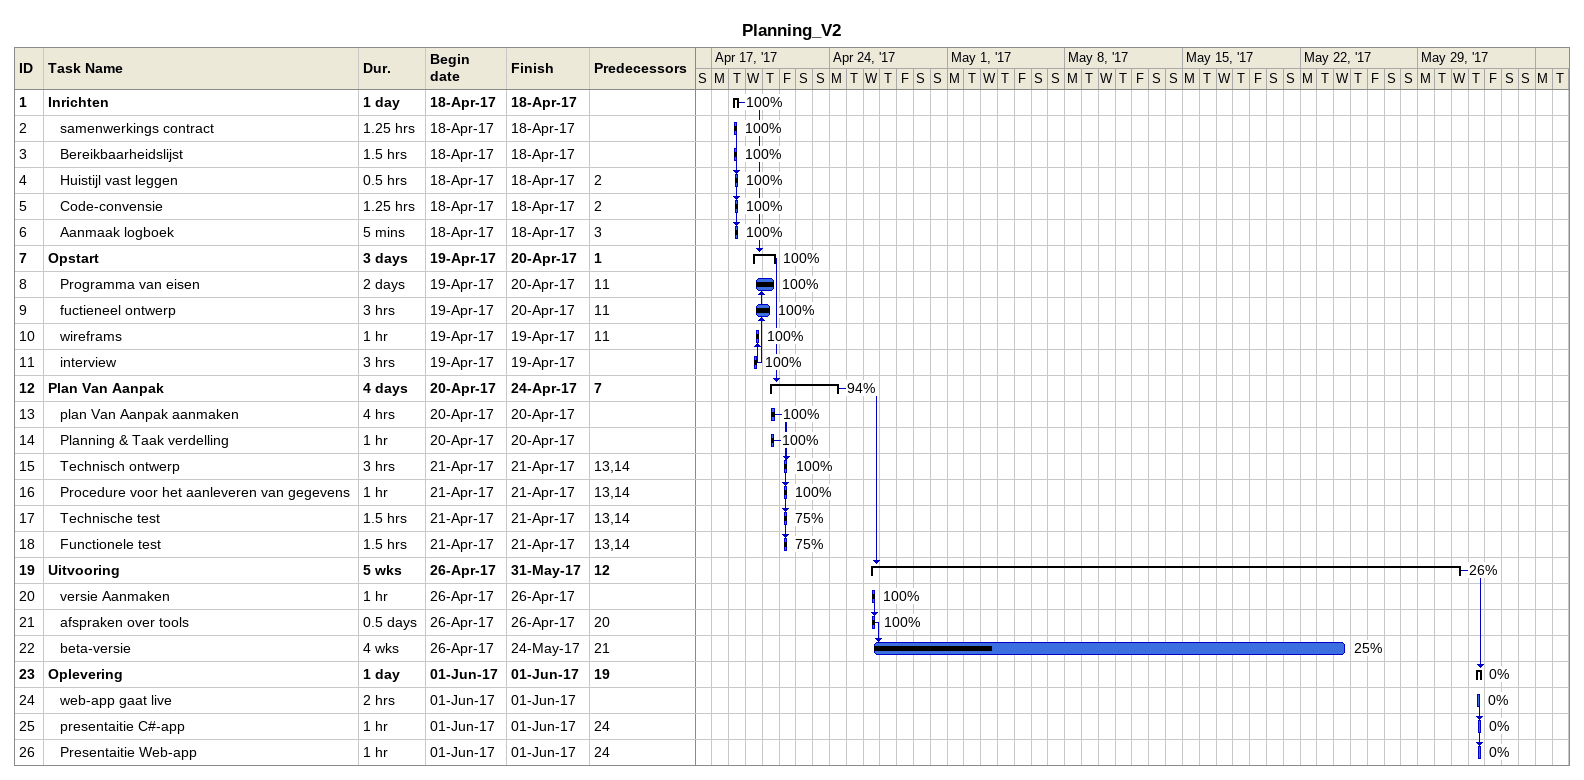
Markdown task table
Planning_V2

| ID | Level | Task | Duration | Start | Finish | Predecessors | % complete |
|---|---|---|---|---|---|---|---|
| 1 | 1 | **Inrichten** | 1d | 2017-04-18 | 2017-04-18 |  | 100 |
| 2 | 2 | samenwerkings contract | 1.25h | 2017-04-18 | 2017-04-18 |  | 100 |
| 3 | 2 | Bereikbaarheidslijst | 1.5h | 2017-04-18 | 2017-04-18 |  | 100 |
| 4 | 2 | Huistijl vast leggen | 0.5h | 2017-04-18 | 2017-04-18 | 2 | 100 |
| 5 | 2 | Code-convensie | 1.25h | 2017-04-18 | 2017-04-18 | 2 | 100 |
| 6 | 2 | Aanmaak logboek | 5min | 2017-04-18 | 2017-04-18 | 3 | 100 |
| 7 | 1 | **Opstart** | 3d | 2017-04-19 | 2017-04-20 | 1 | 100 |
| 8 | 2 | Programma van eisen | 2d | 2017-04-19 | 2017-04-20 | 11 | 100 |
| 9 | 2 | fuctieneel ontwerp | 3h | 2017-04-19 | 2017-04-20 | 11 | 100 |
| 10 | 2 | wireframs | 1h | 2017-04-19 | 2017-04-19 | 11 | 100 |
| 11 | 2 | interview | 3h | 2017-04-19 | 2017-04-19 |  | 100 |
| 12 | 1 | **Plan Van Aanpak** | 4d | 2017-04-20 | 2017-04-24 | 7 | 94 |
| 13 | 2 | plan Van Aanpak aanmaken | 4h | 2017-04-20 | 2017-04-20 |  | 100 |
| 14 | 2 | Planning & Taak verdelling | 1h | 2017-04-20 | 2017-04-20 |  | 100 |
| 15 | 2 | Technisch ontwerp | 3h | 2017-04-21 | 2017-04-21 | 13, 14 | 100 |
| 16 | 2 | Procedure voor het aanleveren van gegevens | 1h | 2017-04-21 | 2017-04-21 | 13, 14 | 100 |
| 17 | 2 | Technische test | 1.5h | 2017-04-21 | 2017-04-21 | 13, 14 | 75 |
| 18 | 2 | Functionele test | 1.5h | 2017-04-21 | 2017-04-21 | 13, 14 | 75 |
| 19 | 1 | **Uitvooring** | 5w | 2017-04-26 | 2017-05-31 | 12 | 26 |
| 20 | 2 | versie Aanmaken | 1h | 2017-04-26 | 2017-04-26 |  | 100 |
| 21 | 2 | afspraken over tools | 0.5d | 2017-04-26 | 2017-04-26 | 20 | 100 |
| 22 | 2 | beta-versie | 4w | 2017-04-26 | 2017-05-24 | 21 | 25 |
| 23 | 1 | **Oplevering** | 1d | 2017-06-01 | 2017-06-01 | 19 | 0 |
| 24 | 2 | web-app gaat live | 2h | 2017-06-01 | 2017-06-01 |  | 0 |
| 25 | 2 | presentaitie C#-app | 1h | 2017-06-01 | 2017-06-01 | 24 | 0 |
| 26 | 2 | Presentaitie Web-app | 1h | 2017-06-01 | 2017-06-01 | 24 | 0 |
